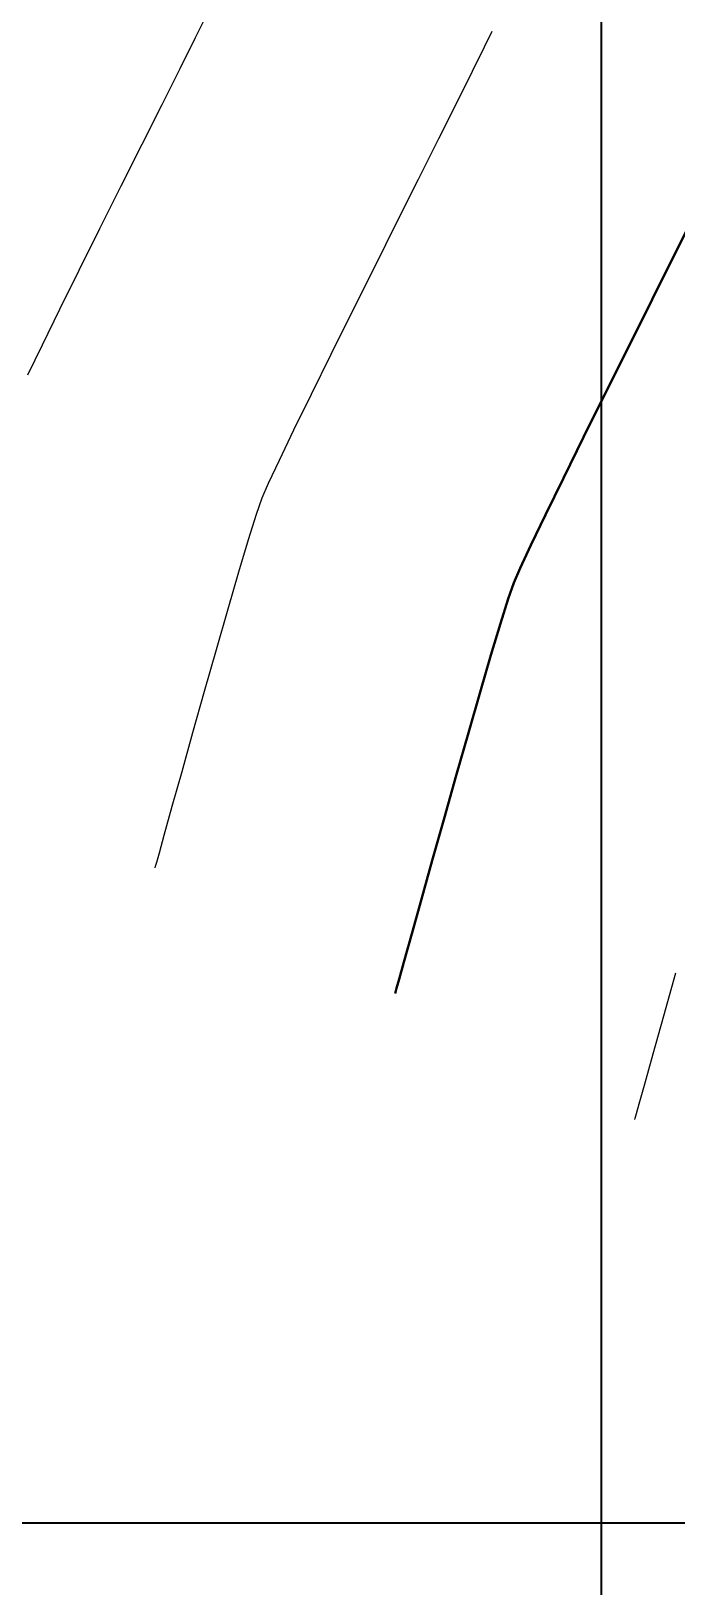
# Model space of a CAD drawing. Header units: millimetres. Extents: x 736950 to 740938, y 8500595 to 8502163.
# Drawn here: x 738174.9 to 738203.3, y 8501197.2 to 8501265.7 of the extents above; entities that cross this region are included whole.
import ezdxf

# ---------------------------------------------------------------- set-up
doc = ezdxf.new("R2010")
doc.units = ezdxf.units.MM
for name, color, linetype, lineweight in [('CONT-MJR', 80, 'Continuous', 30), ('CONT-MNR', 96, 'Continuous', 15), ('COTAS', 40, 'Continuous', 5), ('pista', 251, 'Continuous', 5)]:
    doc.layers.add(name, color=color, linetype=linetype, lineweight=lineweight)
doc.layers.add('Cuadricula Coordenadas', color=5, linetype='Continuous')
doc.styles.add('COTAS', font='arial.ttf')
doc.dimstyles.new('Copy of GenDist', dxfattribs={"dimtxt": 2, "dimasz": 2, "dimexe": 0.18, "dimexo": 0.0625, "dimgap": 1, "dimtad": 2, "dimdec": 3, "dimzin": 1, "dimdsep": 46, "dimtxsty": 'COTAS', "dimcen": 0.09, "dimadec": 3, "dimazin": 0, "dimtfac": 1, "dimtdec": 3, "dimtofl": 0, "dimtmove": 0, "dimatfit": 3, "dimfxl": 1, "dimtolj": 1, "dimtzin": 0, "dimarcsym": 0})

# ---------------------------------------------------------------- blocks, each defined once
blk = doc.blocks.new('*D158')
at = {"layer": 'COTAS', "color": 0, "lineweight": -2, "transparency": 16777216}
for p, q in [((738169.779740694, 8501324.935688619), (738170.3857640382, 8501325.420165705)), ((738171.4940221184, 8501323.745601872), (738220.3758375659, 8501262.600251298)), ((738221.1592623712, 8501260.66600394), (738221.7652857155, 8501261.150481027))]:
    blk.add_line(p, q, dxfattribs=at)
at = {"layer": 'COTAS', "color": 0, "transparency": 16777216}
for points in [[(738171.7543832934, 8501323.953744058), (738171.2336609433, 8501323.537459686), (738170.2451690035, 8501325.307768924)], [(738220.6361987409, 8501262.808393484), (738220.1154763908, 8501262.392109113), (738221.6246906808, 8501261.038084246)]]:
    blk.add_solid(points, dxfattribs=at)
at = {"layer": 'Defpoints', "color": 0, "transparency": 16777216}
for p in [(738169.7309229737, 8501324.89666196), (738221.6246906808, 8501261.038084246), (738221.110444651, 8501260.62697728)]:
    blk.add_point(p, dxfattribs=at)
at = {"layer": 'COTAS', "color": 0, "transparency": 16777216, "insert": (738197.5141464667, 8501294.435409749), "char_height": 2, "attachment_point": 5, "rotation": 308.6401106595746, "style": 'COTAS'}
blk.add_mtext('\\A1;82.283', dxfattribs=at)

msp = doc.modelspace()

# ---------------------------------------------------------------- hatches: boundary and pattern name
at = {"layer": 'pista'}
h = msp.add_hatch(dxfattribs=at)
h.set_pattern_fill('HONEY', color=256, scale=3, angle=9.94991650582834, style=0)
h.set_pattern_definition([(9.94991650582834, (1479841.21072825, -18.49207214638591), (0.4979252195647159, 0.4170677100899267), [0.375, -0.75]), (129.9499165058283, (1479841.21072825, -18.49207214638591), (-0.6101538418184378, 0.222682034283025), [0.3749999999999999, -0.7499999999999998]), (69.94991650582834, (1479841.21072825, -18.49207214638591), (-0.112228622253722, 0.6397497443729518), [-0.75, 0.375])])
h.paths.add_polyline_path([(737744.7999806425, 8501250.923935566), (737743.4751223363, 8501250.754223157), (737756.465848178, 8501242.026572531), (737763.5739612179, 8501242.006896213), (737770.002546867, 8501243.455222024), (737769.8468594846, 8501244.342704736), (737763.4750639071, 8501242.907173423), (737756.7405500773, 8501242.925815564)])
h.paths.add_polyline_path([(737794.2809870465, 8501256.017245878), (737809.7820272583, 8501263.709828075), (737823.391616501, 8501273.483615467), (737837.0791595323, 8501280.557800073), (737851.5530432165, 8501285.77819753), (737870.8510758049, 8501293.050216693, -0.9976846880626209), (737871.0089264096, 8501292.63424804), (737865.2748787645, 8501289.581801567, 0.7845063948290762), (737866.1540430214, 8501286.121818589), (737883.2588851704, 8501291.348365877), (737897.4188924351, 8501296.516943583), (737903.2981396064, 8501301.44146652, -0.5512150924587264), (737904.1219025984, 8501301.177325813), (737906.855912117, 8501297.98174819, 0.5618964424650519), (737910.2738656431, 8501298.536066804), (737914.22079628, 8501308.558674501), (737925.6412323939, 8501300.72656757, 0.340189525830376), (737928.7023693406, 8501300.894137181), (737936.9171069289, 8501306.117412793, -0.358727273887905), (737938.1716059428, 8501305.962964654), (737943.1732157968, 8501301.051021611, 0.3417074120720416), (737946.0555081918, 8501300.709858142), (737955.8779356404, 8501307.072689936), (737971.8320576148, 8501314.464803053), (737988.5677626224, 8501323.411181662), (738023.1375471824, 8501336.282937778), (738044.4246208373, 8501357.728329657), (738061.4456776979, 8501362.208386911), (738078.9085143938, 8501363.070318012), (738112.0997810266, 8501372.051506756), (738118.6561313582, 8501373.365123207), (738128.3493353954, 8501376.976906104), (738155.2251721952, 8501366.826195797), (738176.6167526407, 8501363.543890122), (738193.8053773039, 8501353.328603027), (738204.7313956148, 8501340.877429372), (738207.705198212, 8501335.751671141), (738214.35685511, 8501331.742925933), (738229.9282901662, 8501313.374534177), (738233.5603594936, 8501308.186787868), (738234.53883727, 8501308.358438132), (738230.6417003467, 8501313.924784988), (738214.9478837823, 8501332.43754055), (738208.3676942562, 8501336.403214611), (738205.4657963786, 8501341.405035153), (738194.387784551, 8501354.029418997), (738176.9261677533, 8501364.406946706), (738155.4549153853, 8501367.70147717), (738128.3514754312, 8501377.93815071), (738118.4090486554, 8501374.233504975), (738111.8936108743, 8501372.928085677), (738078.7671659255, 8501363.964436961), (738061.3074614278, 8501363.102660457), (738043.958527311, 8501358.536303693), (738022.6381405202, 8501337.057350922), (737988.196920163, 8501324.233464561), (737971.4304040315, 8501315.270615296), (737955.4419368334, 8501307.862588815), (737945.5806043665, 8501301.47455489, -0.3391433520832071), (737943.8038299843, 8501301.693147572), (737938.8116631231, 8501306.59581691, 0.3560082385246841), (737936.4342009705, 8501306.876887502), (737928.158540546, 8501301.61487459, -0.3502196171718997), (737926.1502499409, 8501301.468794718), (737914.5128481541, 8501309.44969617, 0.4302069892023044), (737913.4330382891, 8501309.014522241), (737909.4507249827, 8501298.90206584, -0.5704007069138802), (737907.5397775185, 8501298.566836312), (737904.9064502402, 8501301.644734057, 0.4931454261128044), (737902.7202336333, 8501302.131411942), (737896.9620044216, 8501297.308254998), (737882.9728831241, 8501292.20205278), (737866.0373022418, 8501287.027224885, -0.7384715771871906), (737865.6977918843, 8501288.787355538), (737871.5108758068, 8501291.881875956, 0.9119586051647783), (737870.5337161538, 8501293.892406015), (737851.2416702455, 8501286.62264278), (737836.7183275839, 8501281.384406622), (737822.9200107896, 8501274.252970394), (737809.3164408724, 8501264.483505804), (737793.8201376351, 8501256.79327439), (737778.9884914039, 8501246.402265295), (737769.846859484, 8501244.34270474), (737770.0025468671, 8501243.455222024), (737779.3594973255, 8501245.563292695)])
h.paths.add_polyline_path([(738260.5182952256, 8501271.251537092), (738234.538837269, 8501308.358438132), (738233.56035949, 8501308.186787868), (738259.6897886079, 8501270.86568047), (738269.3749442189, 8501234.589470252), (738274.5057655985, 8501215.583008338), (738279.7983711922, 8501189.602392923), (738280.7089290785, 8501189.641305126), (738275.382018582, 8501215.790318219), (738270.2441657205, 8501234.822827347)])

# ---------------------------------------------------------------- linework, layer by layer
at = {"layer": 'CONT-MJR', "extrusion": (0.8943915857650574, -0.4472847988839617, 0), "elevation": -3142239.775230851}
msp.add_lwpolyline([(7933638.869679373, 3560), (7933641.049640451, 3560)], dxfattribs=at)
at = {"layer": 'CONT-MJR', "elevation": 3560}
for points in [[(738202.2317743922, 8501253.896143306), (738203.2508197596, 8501255.935449148)], [(738199.2148026727, 8501247.828577772), (738200.1833602618, 8501249.783932224)], [(738198.3238855167, 8501246.01875791), (738199.2148026727, 8501247.828577772)], [(738197.541014381, 8501244.41324803), (738198.3238855167, 8501246.01875791)], [(738196.4210325178, 8501242.050259802), (738196.8965948523, 8501243.07082353)], [(738196.144732964, 8501241.41033225), (738196.4210325178, 8501242.050259802)], [(738193.6053624159, 8501232.925012495), (738194.14143411, 8501234.80385596)], [(738192.0707105648, 8501227.471176766), (738192.550868028, 8501229.186573396)], [(738190.9104399467, 8501223.317398127), (738190.9279271965, 8501223.378353862)], [(738190.9279271965, 8501223.378353862), (738190.978301505, 8501223.55640766)]]:
    msp.add_lwpolyline(points, dxfattribs=at)
at = {"layer": 'CONT-MJR', "extrusion": (0.8948464518531829, -0.4463740893082495, 0), "elevation": -3134161.818015763}
msp.add_lwpolyline([(7936828.920845587, 3560.000000000004), (7936831.234200504, 3560.000000000004)], dxfattribs=at)
at = {"layer": 'CONT-MJR', "extrusion": (0.8953485363003464, -0.4453661398723835, 0), "elevation": -3125222.346692572}
msp.add_lwpolyline([(7940350.916883601, 3560.000000000013), (7940353.197686621, 3560.000000000013)], dxfattribs=at)
at = {"layer": 'CONT-MJR', "extrusion": (0.9015084465238961, -0.4327615057350549, 0), "elevation": -3013520.014471311}
msp.add_lwpolyline([(7983405.634799497, 3560.000000000013), (7983407.12388649, 3560.000000000013)], dxfattribs=at)
at = {"layer": 'CONT-MJR', "extrusion": (0.9445344014470598, -0.3284124913626834, 0), "elevation": -2094662.217526949}
msp.add_lwpolyline([(8272147.051156507, 3560.00000000001), (8272147.802071212, 3560.00000000001)], dxfattribs=at)
at = {"layer": 'CONT-MJR', "extrusion": (0.9537375900939294, -0.3006403320278636, 0), "elevation": -1851770.650124478}
msp.add_lwpolyline([(8329883.138833462, 3560.000000000013), (8329884.27895789, 3560.000000000013)], dxfattribs=at)
at = {"layer": 'CONT-MJR', "extrusion": (0.9574901280333261, -0.2884660373748091, 0), "elevation": -1745503.947323051}
msp.add_lwpolyline([(8352795.897555671, 3560), (8352797.352813244, 3560)], dxfattribs=at)
at = {"layer": 'CONT-MJR', "extrusion": (0.9595147597882482, -0.2816583493321309, 0), "elevation": -1686135.596230015}
msp.add_lwpolyline([(8364980.67624276, 3560.000000000013), (8364982.372215103, 3560.000000000013)], dxfattribs=at)
at = {"layer": 'CONT-MJR', "extrusion": (0.9607734817729494, -0.2773343049856694, 0), "elevation": -1648446.690357334}
msp.add_lwpolyline([(8372487.521029196, 3560.000000000013), (8372489.383202503, 3560.000000000013)], dxfattribs=at)
at = {"layer": 'CONT-MJR', "extrusion": (0.9622283680780461, -0.2722435814961672, 0), "elevation": -1604095.270425015}
msp.add_lwpolyline([(8381093.984142578, 3560), (8381095.955047564, 3560)], dxfattribs=at)
at = {"layer": 'CONT-MJR', "extrusion": (0.9626684106666198, -0.2706834518484723, 0), "elevation": -1590507.411466607}
msp.add_lwpolyline([(8383681.297549088, 3560.000000000004), (8383683.210958095, 3560.000000000004)], dxfattribs=at)
at = {"layer": 'CONT-MJR', "extrusion": (0.9631988076631697, -0.2687899866368694, 0), "elevation": -1574019.09603977}
msp.add_lwpolyline([(8386789.226067696, 3560.00000000001), (8386790.800732585, 3560.00000000001)], dxfattribs=at)
at = {"layer": 'CONT-MJR', "extrusion": (0.9632932096606107, -0.2684514708876798, 0), "elevation": -1571071.61040075}
msp.add_lwpolyline([(8387340.575868361, 3560.00000000001), (8387341.869279911, 3560.00000000001)], dxfattribs=at)
at = {"layer": 'CONT-MJR', "extrusion": (0.9632165953502703, -0.2687262369807491, 0), "elevation": -1573464.014717583}
msp.add_lwpolyline([(8386891.308236744, 3560.000000000003), (8386892.090339771, 3560.000000000003)], dxfattribs=at)
at = {"layer": 'CONT-MJR', "extrusion": (0.9628979214360021, -0.2698658794553819, 0), "elevation": -1583387.612867436}
msp.add_lwpolyline([(8385023.049693084, 3560.000000000004), (8385023.463843517, 3560.000000000004)], dxfattribs=at)
at = {"layer": 'CONT-MNR'}
for points, elevation in [([(738182.1226165053, 8501265.426474191), (738182.6483498883, 8501266.491766121)], 3562), ([(738181.4455095119, 8501264.067578325), (738182.1226165053, 8501265.426474191)], 3562), ([(738194.3237156795, 8501263.95541643), (738194.8468922988, 8501265.017257566)], 3561), ([(738180.6517446, 8501262.48133642), (738181.4455095119, 8501264.067578325)], 3562), ([(738178.8531037853, 8501258.8918461), (738179.7760374605, 8501260.734006379)], 3562), ([(738177.9176592651, 8501257.02111349), (738178.8531037853, 8501258.8918461)], 3562), ([(738190.9962193221, 8501257.296060154), (738191.9493570582, 8501259.200015776)], 3561), ([(738190.0155348503, 8501255.33492867), (738190.9962193221, 8501257.296060154)], 3561), ([(738189.0392810612, 8501253.377962425), (738190.0155348503, 8501255.33492867)], 3561), ([(738187.2279752003, 8501249.72189007), (738188.0994353719, 8501251.486502524)], 3561), ([(738185.8181210806, 8501246.81857191), (738186.4568779643, 8501248.145466162)], 3561), ([(738183.5598718185, 8501240.261346782), (738184.0384381519, 8501241.899970366)], 3561), ([(738182.0141712786, 8501234.821281541), (738182.5264099839, 8501236.64108024)], 3561), ([(738180.7513647873, 8501230.294289319), (738181.1053202827, 8501231.566963948)], 3561), ([(738201.8954920464, 8501219.289445298), (738202.2785544394, 8501220.661496421)], 3559), ([(738201.4698441011, 8501217.772277202), (738201.4883660581, 8501217.836834198)], 3559), ([(738201.4883660581, 8501217.836834198), (738201.5426432729, 8501218.02856932)], 3559)]:
    msp.add_lwpolyline(points, dxfattribs=dict(at, elevation=elevation))
at = {"layer": 'CONT-MNR', "extrusion": (0.9011590163588281, -0.433488670250088, 0), "elevation": -3019971.125667958}
msp.add_lwpolyline([(7980990.723322358, 3561.000000000003), (7980991.497835785, 3561.000000000003)], dxfattribs=at)
at = {"layer": 'CONT-MNR', "extrusion": (0.8953591156503182, -0.4453448708830947, 0), "elevation": -3125045.281707885}
msp.add_lwpolyline([(7940433.708976307, 3561.000000000012), (7940435.232813381, 3561.000000000012)], dxfattribs=at)
at = {"layer": 'CONT-MNR', "extrusion": (0.8940088662218016, -0.4480492686265752, 0), "elevation": -3149044.389632269}
msp.add_lwpolyline([(7930943.379033483, 3562.00000000001), (7930945.333521977, 3562.00000000001)], dxfattribs=at)
at = {"layer": 'CONT-MNR', "extrusion": (0.8945783060864141, -0.4469112375847827, 0), "elevation": -3138937.765010878}
msp.add_lwpolyline([(7934950.328994582, 3561), (7934952.123785015, 3561)], dxfattribs=at)
at = {"layer": 'CONT-MNR', "extrusion": (0.8942479617277541, -0.4475718746142983, 0), "elevation": -3144797.870656723}
msp.add_lwpolyline([(7932627.666332343, 3561), (7932629.66291353, 3561)], dxfattribs=at)
at = {"layer": 'CONT-MNR', "extrusion": (0.8950676656521794, -0.445930346471238, 0), "elevation": -3130249.303270919}
msp.add_lwpolyline([(7938374.163634043, 3562), (7938376.211576466, 3562)], dxfattribs=at)
at = {"layer": 'CONT-MNR', "extrusion": (0.8961273435685556, -0.4437970077735587, 0), "elevation": -3111331.016729413}
msp.add_lwpolyline([(7945806.044920198, 3562.00000000001), (7945807.974449059, 3562.00000000001)], dxfattribs=at)
at = {"layer": 'CONT-MNR', "extrusion": (0.897803430864802, -0.4403964118012212, 0), "elevation": -3081184.440792818}
msp.add_lwpolyline([(7957542.912657465, 3562), (7957544.649008824, 3562)], dxfattribs=at)
at = {"layer": 'CONT-MNR', "extrusion": (0.895538809229642, -0.4449834167287077, 0), "elevation": -3121839.841378053}
msp.add_lwpolyline([(7941682.095859414, 3561), (7941684.207950911, 3561)], dxfattribs=at)
at = {"layer": 'CONT-MNR', "extrusion": (0.9005755617383392, -0.4346995026448441, 0), "elevation": -3030707.262232236}
msp.add_lwpolyline([(7976902.70897059, 3562), (7976904.177412538, 3562)], dxfattribs=at)
at = {"layer": 'CONT-MNR', "extrusion": (0.8982941565215339, -0.4393945930018552, 0), "elevation": -3072293.88824807}
msp.add_lwpolyline([(7960976.669991156, 3561), (7960978.424899495, 3561)], dxfattribs=at)
at = {"layer": 'CONT-MNR', "extrusion": (0.9060823630102768, -0.4231013489008433, 0), "elevation": -2928031.845852958}
msp.add_lwpolyline([(8015156.09995494, 3561.00000000001), (8015157.221291742, 3561.00000000001)], dxfattribs=at)
at = {"layer": 'CONT-MNR', "extrusion": (0.9179926165919161, -0.3965974733690668, 0), "elevation": -2693923.910603672}
msp.add_lwpolyline([(8096842.619429298, 3561.000000000006), (8096843.320754805, 3561.000000000006)], dxfattribs=at)
at = {"layer": 'CONT-MNR', "extrusion": (0.9447693616868394, -0.3277359504507278, 0), "elevation": -2088749.028938111}
msp.add_lwpolyline([(8273644.974450814, 3561), (8273645.746225719, 3561)], dxfattribs=at)
at = {"layer": 'CONT-MNR', "extrusion": (0.9540907528718726, -0.2995176710719811, 0), "elevation": -1841977.629151906}
msp.add_lwpolyline([(8332056.927267253, 3561.000000000012), (8332058.094063503, 3561.000000000012)], dxfattribs=at)
at = {"layer": 'CONT-MNR', "extrusion": (0.9578692464704068, -0.2872046424872253, 0), "elevation": -1734512.351923174}
msp.add_lwpolyline([(8355088.055636678, 3561.000000000004), (8355089.534322432, 3561.000000000004)], dxfattribs=at)
at = {"layer": 'CONT-MNR', "extrusion": (0.9611571788118568, -0.2760015898838851, 0), "elevation": -1636845.400264918}
msp.add_lwpolyline([(8374766.090279369, 3561), (8374767.942148612, 3561)], dxfattribs=at)
at = {"layer": 'CONT-MNR', "extrusion": (0.9620009851843856, -0.2730459750742932, 0), "elevation": -1611096.130348761}
msp.add_lwpolyline([(8379755.791711208, 3561), (8379757.704733289, 3561)], dxfattribs=at)
at = {"layer": 'CONT-MNR', "extrusion": (0.9630121524572345, -0.2694579637340197, 0), "elevation": -1579847.173794968}
msp.add_lwpolyline([(8385699.68184517, 3561), (8385701.4661904, 3561)], dxfattribs=at)
at = {"layer": 'CONT-MNR', "extrusion": (0.9632933761292105, -0.268450873542232, 0), "elevation": -1571078.071197503}
msp.add_lwpolyline([(8387345.419952527, 3561), (8387347.014452689, 3561)], dxfattribs=at)
at = {"layer": 'CONT-MNR', "extrusion": (0.9633780139317988, -0.2681469788620098, 0), "elevation": -1568432.113851385}
msp.add_lwpolyline([(8387838.491605501, 3561.000000000012), (8387839.295221847, 3561.000000000012)], dxfattribs=at)
at = {"layer": 'CONT-MNR', "extrusion": (0.9630548472895711, -0.2693053306417477, 0), "elevation": -1578518.083521093}
msp.add_lwpolyline([(8385945.823627934, 3561.000000000013), (8385946.250544185, 3561.000000000013)], dxfattribs=at)
at = {"layer": 'CONT-MNR', "extrusion": (0.9612756776864178, -0.2755885909984634, 0), "elevation": -1633246.866780364}
msp.add_lwpolyline([(8375458.618830037, 3561), (8375458.684125951, 3561)], dxfattribs=at)
at = {"layer": 'CONT-MNR', "extrusion": (0.9623525375800887, -0.2718043292759779, 0), "elevation": -1600281.074730614}
msp.add_lwpolyline([(8381819.848887699, 3561.000000000013), (8381820.039745839, 3561.000000000013)], dxfattribs=at)
at = {"layer": 'CONT-MNR', "extrusion": (0.9628675622301469, -0.2699741795153273, 0), "elevation": -1584319.045896936}
msp.add_lwpolyline([(8384846.906493999, 3559.000000000002), (8384848.873959991, 3559.000000000002)], dxfattribs=at)
at = {"layer": 'CONT-MNR', "extrusion": (0.9630716100373681, -0.2692453786790626, 0), "elevation": -1577972.719298199}
msp.add_lwpolyline([(8386041.821781441, 3559.000000000003), (8386043.55949124, 3559.000000000003)], dxfattribs=at)
at = {"layer": 'CONT-MNR', "extrusion": (0.963102842066639, -0.2691336389289955, 0), "elevation": -1576999.739134415}
msp.add_lwpolyline([(8386222.56304021, 3559.000000000012), (8386223.421094563, 3559.000000000012)], dxfattribs=at)
at = {"layer": 'CONT-MNR', "extrusion": (0.9628127221537474, -0.2701696912292179, 0), "elevation": -1586021.613080368}
msp.add_lwpolyline([(8384520.554550206, 3559), (8384521.005812826, 3559)], dxfattribs=at)
at = {"layer": 'Cuadricula Coordenadas', "color": 8}
for p, q in [((738200, 8500595.507225098), (738200, 8502130.641312934)), ((736950.2264744169, 8501200), (738552.8979275209, 8501200))]:
    msp.add_line(p, q, dxfattribs=at)

# ---------------------------------------------------------------- dimensions: what is measured, and where the dimension line sits
at = {"layer": 'COTAS'}
dim = msp.add_aligned_dim(p1=(738169.7309229737, 8501324.89666196), p2=(738221.1104446506, 8501260.626977282), distance=0.658375208998353, dimstyle='Copy of GenDist', dxfattribs=at)
dim.commit()
dim.dimension.update_dxf_attribs({"geometry": '*D158', "text_midpoint": (738197.5141464667, 8501294.435409749)})

doc.saveas('drawing.dxf')
